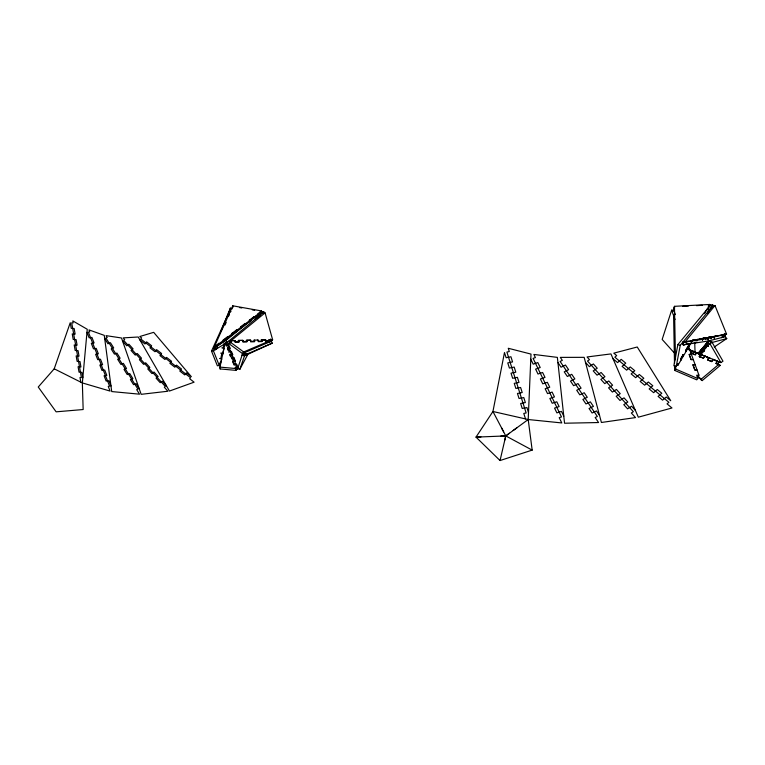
<?xml version="1.0" encoding="UTF-8"?>
<svg xmlns="http://www.w3.org/2000/svg" width="765" height="765" viewBox="0 0 765 765"><rect width="100%" height="100%" fill="white"/><g stroke="black" fill="none" stroke-linecap="round" stroke-linejoin="round"><path stroke-width="1.15" d="M675.514 359.76L674.462 306.325L709.891 304.46L709.882 305.952L707.625 309.796M261.171 339.87L265.685 339.87L265.656 341.458L269.328 341.362L269.347 339.775L272.617 339.698L265.082 312.856L231.04 340.702L229.27 340.635L235.037 340.607L235.018 342.261L238.976 342.156L238.996 340.511M238.221 340.425L242.926 340.415L242.907 342.06L246.789 341.955L246.808 340.32M246.98 340.215L250.652 340.234L250.633 341.85L254.449 341.754L254.468 340.138M261.974 339.956L261.955 341.553L258.216 341.659L258.235 340.052L253.904 340.119L254.831 341.247L251.025 341.343L250.088 340.215M528.5 412.536L526.942 407.573L522.208 408.462L520.63 403.48L525.364 402.581L523.786 397.57L519.043 398.479L517.446 393.459L522.208 392.541L520.611 387.492L515.849 388.419L514.243 383.361L519.014 382.414L517.408 377.327L512.636 378.273L511.02 373.167L515.801 372.211L514.185 367.076L509.394 368.051L507.759 362.906L512.56 361.922L510.934 356.748L506.124 357.733L504.479 352.55L492.937 411.494L476.002 437.111L500.042 460.54L532.172 450.116L528.204 419.526L530.996 354.09L508.256 348.266L509.289 351.556L506.889 352.053L526.138 412.985L523.776 413.425L525.517 418.914M235.343 367.324L235.572 369.17L237.179 368.835L236.949 366.99L235.343 367.324L236.06 370.384L220.129 368.94L220.263 362.457M220.129 368.94L220.511 364.293M220.263 362.773L220.071 365.125L221.659 359.072L220.846 358.24L222.003 352.933L222.816 353.765L222.395 354.491L223.963 348.496L223.16 347.654L224.078 343.456M707.319 313.459L709.375 309.968L707.061 309.28L677.886 344.566L673.879 365.737L676.212 366.512L677.905 363.614L678.039 365.125L676.49 364.609M676.212 366.512L680.248 345.321L712.808 305.799L714.979 305.541L726.568 334.104L682.925 342.376L683.327 344.843L708.38 340.999L725.344 336.648L726.75 338.589L714.233 347.014M228.314 315.935L229.204 311.881L231.049 311.575M232.378 308.773L230.322 308.123L228.888 315.84M229.204 311.881L211.513 351.097L217.365 365.766L219.259 365.498L219.67 363.585L220.492 364.408L225.111 343.255L224.69 343.982M504.814 440.066L505.78 435.916L509.48 433.21M500.042 460.54L505.78 435.916L528.204 419.526L561.778 422.94L559.215 417.661L561.491 416.935L533.09 358.393L535.395 357.59L533.874 354.444L557.36 357.379L564.551 423.227L598.565 422.538L595.16 417.508L597.35 416.485L560.123 361.453L562.323 360.353L560.305 357.379L584.154 357.341L601.405 422.481L635.505 417.585L631.335 412.995L633.363 411.704L587.491 361.032L589.499 359.674L587.061 356.968L610.939 353.918L638.326 417.183L671.986 407.984L667.042 403.863L668.887 402.304L614.859 357.188L616.667 355.562L613.788 353.162L637.245 347.004L670.742 400.745L666.267 397.006L662.576 400.143L658.11 396.413L661.792 393.267L657.307 389.519L653.635 392.675L649.15 388.936L652.822 385.77L648.318 382.012L644.665 385.187L640.171 381.439L643.814 378.254L639.31 374.487L635.667 377.68L631.154 373.922L634.797 370.709L630.274 366.932L626.64 370.155L622.117 366.378L625.741 363.146L621.209 359.359L617.594 362.6L613.052 358.814M247.516 355.017L245.182 354.386L247.516 355.017L239.761 369.438L237.647 368.701L242.629 353.526L244.37 353.191L243.844 354.673M239.761 369.438L245.106 354.195L244.571 355.715L242.448 354.979L242.983 353.459L244.456 352.789L245.393 354.817L244.456 352.789M675.285 314.578L673.716 310.227L671.632 310.198L662.165 339.44L674.08 352.684M673.018 311.212L674.453 306.803L673.716 310.227M80.822 382.165L79.99 377.48L81.406 377.594L71.7 322.82L73.153 322.916L72.799 320.908L87.258 329.275L82.352 382.93L83.156 409.533L56.122 411.828L38.25 387.023L54.219 368.816L70.237 322.725L71.241 328.328L74.148 328.52L75.133 334.095L72.226 333.903L73.22 339.45L76.108 339.65L77.083 345.168L74.195 344.967L75.18 350.456L78.059 350.657L79.025 356.127L76.146 355.916L77.112 361.348L79.981 361.558L80.937 366.971L78.078 366.751L79.034 372.134L81.893 372.345L82.83 377.7M242.448 354.979L243.337 353.392L244.264 355.409L242.983 353.459L245.106 354.195M243.155 354.826L243.681 353.325L245.775 354.052L245.249 355.553L243.155 354.826L244.025 353.258L244.943 355.256L243.681 353.325M244.571 355.715L245.775 354.052M246.76 353.841C245.307 357.637 247.191 351.575 245.249 355.553M247.085 353.774C245.594 357.857 248.682 351.039 247.21 355.094M221.2 330.69L230.322 308.123M219.259 365.498L213.416 350.81L214.535 348.305L214.363 346.717L232.799 305.809L261.563 310.944L261.659 312.522L255.606 317.054M214.965 347.358L215.816 345.464M224.987 325.058L226.211 322.333M717.216 361.099L715.964 363.385L717.56 364.312L718.804 362.027L717.216 361.099L688.51 349.376L694.065 351.91L692.488 351.001L691.273 353.114L695.28 354.759L696.513 352.646L702.146 355.218L700.568 354.3L699.334 356.433L700.931 357.456L699.353 356.547L700.568 354.3L699.009 352.359L700.338 351.46M699.334 356.433L703.427 358.116L704.67 355.974L710.398 358.584L708.811 357.666L707.577 359.933L711.756 361.654L712.99 359.368L718.804 362.027M237.647 368.701L238.154 367.764L236.806 364.475L235.601 363.71L233.994 364.035L232.665 360.774L234.262 360.449L235.467 361.223L234.138 357.991L232.933 357.217L231.355 357.551L230.045 354.348L231.623 354.023L232.818 354.788L231.518 351.623L230.322 350.848L228.754 351.173L227.473 348.027L229.041 347.712L230.217 348.477L228.936 345.369L227.76 344.594L226.201 344.91L225.359 342.854M708.811 357.666L707.568 359.818L711.737 361.529L712.99 359.368L720.898 362.6L722.982 361.185L711.861 341.955L709.126 344.126L707.52 342.041L709.614 340.626L711.221 342.71L726.75 338.589M718.823 362.141L717.56 364.312L720.238 365.412L702.203 380.588L697.422 376.17M704.498 313.64L709.891 304.46M707.921 312.665L709.461 310.045L707.061 309.28M678.039 365.125L690.795 343.361M691.847 341.563L692.899 339.775M214.793 349.959L216.418 348.725L215.711 349.06L214.42 347.224L215.128 346.889L213.502 348.123L214.793 349.959L227.167 342.357L263.935 311.957L261.601 311.537M259.794 312.235L263.303 312.866L263.935 311.957M229.251 342.299L230.466 340.683L235.037 340.607M246.588 354.874L272.225 343.141L271.336 341.2L242.448 353.564L228.725 343.495L229.949 341.878L231.413 341.84L230.466 340.683M242.448 353.564L243.672 351.957L269.71 340.865L268.525 342.404L265.771 342.481M674.5 363.509L673.592 315.629L674.634 314.281M712.664 304.766L712.798 305.751L709.681 309.758L712.808 305.751L712.664 304.766L709.193 304.948M683.327 344.843L685.45 344.441L683.155 344.757L682.753 342.299L685.048 341.974L714.979 305.541M707.52 342.041L698.11 353.44L699.124 354.759M673.592 315.629L674.759 314.233M688.443 346.229L698.933 375.166L696.657 375.233L697.852 378.551L696.724 379.832L674.634 370.384L675.715 369.084L675.658 366.196M701.448 353.258L699.918 351.259L701.333 350.37L699.918 351.259L701.323 353.239L704.383 350.8L703.437 349.471M703.102 348.113L701.754 349.031L703.178 351.03L704.249 349.93L702.691 347.893L704.049 346.975M706.937 343.485L705.56 344.422L707.013 346.459L708.132 345.311L706.535 343.236L708.61 341.831M709.126 344.126L711.861 341.955M697.804 376.447L698.933 375.166M226.364 346.134L227.76 344.594L227.999 346.411M227.626 349.261L229.041 347.712L229.27 349.529L228.419 347.444M228.907 352.407L230.322 350.848L230.561 352.675M230.208 355.582L231.623 354.023L231.862 355.849M231.508 358.785L232.933 357.217L233.172 359.053M232.703 359.55L234.138 357.991M234.262 360.449L232.828 362.017L233.708 364.197M234.157 365.278L235.601 363.71L237.179 368.835M236.71 369.342L238.154 367.764M700.606 379.689L718.651 364.484L720.238 365.412M213.502 348.123L225.876 340.502L258.589 313.918L259.823 315.706L254.869 319.282M215.424 347.635L219 344.919L218.838 343.332L214.363 346.717M251.149 320.497L246.234 324.169L245.068 323.442L240.765 326.712L240.889 328.29M215.711 349.06L217.49 347.702M256.552 317.991L259.077 316.069L258.981 314.482L257.815 313.784L261.563 310.944M223.428 341.553L223.275 339.966L227.693 336.619L228.859 337.355L236.567 331.58L236.433 329.992L232.072 333.291L232.216 334.879M249.457 321.788L249.342 320.2L253.588 316.978L254.755 317.695M214.42 347.224L258.589 313.918M513.191 430.494L516.92 427.769M706.65 344.202L704.594 345.589L706.038 347.626M704.995 345.828L703.637 346.746L705.081 348.773L706.162 347.645L704.594 345.589L706.774 344.221M702.844 348.792L700.826 350.15L702.251 352.139L704.383 350.8L703.36 349.462M699.44 352.55L698.11 353.44L699.516 352.56M708.744 341.85L706.535 343.236L707.998 345.292M707.023 343.504L705.56 344.422L707.137 346.488L708.524 345.551L707.013 346.459M705.081 345.837L703.637 346.746L705.206 348.792M704.125 346.994L702.691 347.893L704.125 349.901M703.188 348.132L701.754 349.031L703.303 351.049L704.651 350.141L703.178 351.03M702.968 348.811L700.826 350.15L702.366 352.158M700.415 351.47L699.009 352.359L700.415 354.329L701.821 353.44M701.323 353.239L702.739 352.349M269.232 342.185L271.336 341.2M243.92 355.486L246.062 354.664M244.609 355.333L246.722 354.52M245.049 354.893L272.225 343.141M682.925 342.376L707.969 338.512L723.183 334.745L723.575 337.097L721.538 337.489M245.613 355.094L247.038 354.444M245.938 355.027L247.678 354.3M683.155 344.757L688.758 343.801M689.772 343.714L691.933 343.074M694.094 342.653L696.255 342.242M689.858 343.59L692.048 343.169L689.753 343.495M695.222 342.663L697.374 342.251M721.452 337.604L723.489 337.212L723.183 334.745M698.082 339.287L695.854 339.823L697.996 339.411M702.557 340.167L702.347 338.484L705.512 337.881L707.702 337.681L707.969 339.278M717.952 335.529L714.797 336.227L717.866 335.644M702.528 340.205L702.26 338.608L705.426 338.006L707.702 337.681L707.912 339.354M211.513 351.097L213.416 350.81M702.26 338.608L704.536 338.273L702.347 338.484M699.067 339.211L701.352 338.885L699.153 339.086M692.621 340.435L694.907 340.109L692.698 340.31M686.062 341.678L688.357 341.343L686.148 341.553M724.398 334.305L726.568 334.104M682.829 342.175L685.048 341.974M686.463 344.126L688.682 343.925M682.552 306.373L688.347 306.067M696.456 305.627L702.241 305.321M708.16 306L712.798 305.751M480.936 436.92L476.002 437.121L505.78 435.916L532.172 450.116M500.779 436.107L505.78 435.907L492.937 411.494L528.204 419.526M228.725 343.495L230.198 343.456M269.71 340.865L266.048 340.961L265.12 339.851M268.716 339.689L272.617 339.698M242.926 340.415L238.431 340.492L239.369 341.639L235.41 341.745L234.463 340.588M250.652 340.234L246.234 340.301L247.181 341.439L243.289 341.544L242.352 340.396M265.685 339.87L261.42 339.937L262.347 341.056L258.608 341.152L257.671 340.023M687.295 349.328L689.552 349.289L687.429 349.28M263.351 312.828L265.082 312.856M267.607 341.295L269.328 341.362M219.88 367.104L235.83 368.539M239.445 307.549L241.778 307.97M252.278 309.854L254.611 310.274M720.181 335.443L725.373 336.629L724.312 333.387M220.703 353.124L222.816 353.765M219.536 358.431L221.659 359.072M221.86 347.855L223.963 348.496M677.886 344.566L680.248 345.321M242.629 353.526L244.762 354.272M244.857 354.453L246.885 355.17M242.801 354.903L244.915 355.629M241.96 355.084L244.226 355.792M699.114 354.09L702.165 355.333L700.568 354.3M709.375 358.278L704.67 355.974L703.446 358.23L699.353 356.547M715.964 363.385L718.651 364.484M675.715 369.084L697.852 378.551M269.309 340.234L271.307 341.219L271.929 340.272L271.307 341.219L270.667 338.943M54.219 368.816L82.352 382.93L110.093 391.087L108.238 386.382L109.615 386.191L88.367 332.106L89.763 331.895L88.979 329.887L104.27 335.366L111.719 391.565L139.517 394.176L136.696 389.672L137.949 389.194L105.953 338.053L107.205 337.528L106.019 335.634L121.501 337.977L141.162 394.329L167.908 391.231L164.312 387.243L165.355 386.497L123.634 340.339L124.666 339.555L123.155 337.881L138.216 337.002L169.467 391.049L194.09 382.184L189.672 378.742L190.514 377.719L140.808 339.01L141.621 337.948L139.785 336.524L153.679 332.335L191.355 376.696L186.411 372.851L184.738 374.898L179.794 371.054L181.468 368.998L176.514 365.135L174.85 367.2L169.887 363.337L171.551 361.271L166.579 357.398L164.924 359.474L159.952 355.601L161.597 353.516L156.615 349.634L154.979 351.728L149.988 347.846L151.623 345.751L146.622 341.85L144.996 343.963L139.995 340.062M249.342 320.2L250.509 320.918M240.765 326.712L241.931 327.43M236.433 329.992L237.599 330.719L245.182 325.029L245.068 323.442M232.072 333.291L233.249 334.028M223.275 339.966L224.451 340.712M218.838 343.332L220.004 344.078L227.836 338.207L227.693 336.619M688.51 349.376L694.075 352.024L692.488 351.001L691.283 353.229L695.299 354.874L696.513 352.646L698.101 353.669M229.949 341.878L243.672 351.957M698.216 376.189L702.203 380.588M635.39 410.403L631.613 406.234L627.558 408.826L623.781 404.656L627.826 402.046L624.03 397.848L619.985 400.468L616.188 396.28L620.233 393.64L616.418 389.433L612.383 392.072L608.567 387.865L612.602 385.206L608.768 380.97L604.742 383.638L600.908 379.411L604.933 376.734L601.089 372.478L597.063 375.175L593.219 370.92L597.236 368.223L593.372 363.949L589.356 366.665L585.493 362.4M122.591 341.133L126.818 345.799L128.893 344.231L133.1 348.888L131.025 350.447L135.223 355.094L137.308 353.535L141.496 358.173L139.412 359.722L143.59 364.341L145.675 362.801L149.844 367.42L147.76 368.94L151.91 373.54L154.004 372.02L158.145 376.609L156.05 378.12L160.191 382.691L162.285 381.18L166.407 385.751M707.176 344.881L708.227 346.258L707.262 344.9M709.738 340.645L711.221 342.71M225.876 340.502L227.167 342.357M557.924 362.553L561.08 367.21L565.469 365.02L568.615 369.677L564.226 371.847L567.353 376.476L571.742 374.315L574.869 378.933L570.48 381.085L573.597 385.684L577.986 383.552L581.094 388.142L576.705 390.265L579.803 394.845L584.192 392.732L587.281 397.303L582.892 399.407L585.971 403.949L590.36 401.864L593.43 406.406L589.04 408.481L592.1 413.004L596.49 410.939L599.55 415.462M139.201 388.706L136.055 383.667L133.55 384.652L130.385 379.603L132.89 378.618L129.725 373.55L127.219 374.544L124.035 369.457L126.541 368.462L123.347 363.356L120.841 364.36L117.638 359.244L120.143 358.221L116.93 353.076L114.415 354.099L111.183 348.945L113.698 347.912L110.456 342.73L107.942 343.772L104.69 338.579M709.757 343.37L720.898 362.6M501.524 427.817L503.647 431.871M530.776 359.196L533.195 364.159L537.805 362.572L540.214 367.535L535.605 369.113L537.996 374.037L542.605 372.478L544.996 377.403L540.386 378.952L542.768 383.858L547.367 382.309L549.739 387.205L545.149 388.735L547.51 393.602L552.101 392.072L554.453 396.93L549.863 398.441L552.215 403.27L556.796 401.778L559.139 406.598L554.558 408.089L556.891 412.88L561.462 411.407L563.786 416.198M226.918 342.538L236.949 366.99M724.474 334.429L725.373 336.629L725.21 335.596M225.101 343.045L225.943 345.111M235.572 369.17L236.06 370.384M110.982 386.009L108.907 380.702L106.153 381.085L104.069 375.768L106.813 375.376L104.719 370.031L101.965 370.423L99.852 365.048L102.615 364.656L100.492 359.254L97.729 359.655L95.596 354.243L98.369 353.832L96.227 348.381L93.454 348.802L91.312 343.332L94.085 342.911L91.934 337.413L89.151 337.843L86.98 332.326M671.632 310.198L675.007 319.569M714.223 338.082L713.965 336.495L708.658 337.289L710.848 337.078L711.106 338.675M707.969 338.512L708.38 340.999M705.426 338.006L705.693 339.603L705.512 337.881M227.473 348.027L227.702 349.844M230.045 354.348L230.284 356.174M714.175 338.159L713.965 336.495L708.572 337.403L710.848 337.078L711.058 338.752M232.799 305.809L232.933 307.387M253.588 316.978L253.703 318.565M674.453 306.803L674.51 307.788L674.462 306.325M694.754 343.322L695.041 352.445M674.539 365.565L674.634 370.384M683.26 354.482L680.592 359.043L680.716 360.554L680.678 359.12L683.355 354.568L683.384 356.002L683.26 354.482M688.577 345.426L685.928 349.949L686.042 351.47L686.014 350.026L688.663 345.512L688.691 346.956L688.577 345.426M695.146 364.723L692.88 364.781L694.763 369.992L697.039 369.935L694.888 369.935L693.014 364.733L695.146 364.723M693.272 359.55L691.005 359.607L689.15 354.453L691.407 354.405L689.275 354.405L691.139 359.55L693.272 359.55"/></g></svg>
